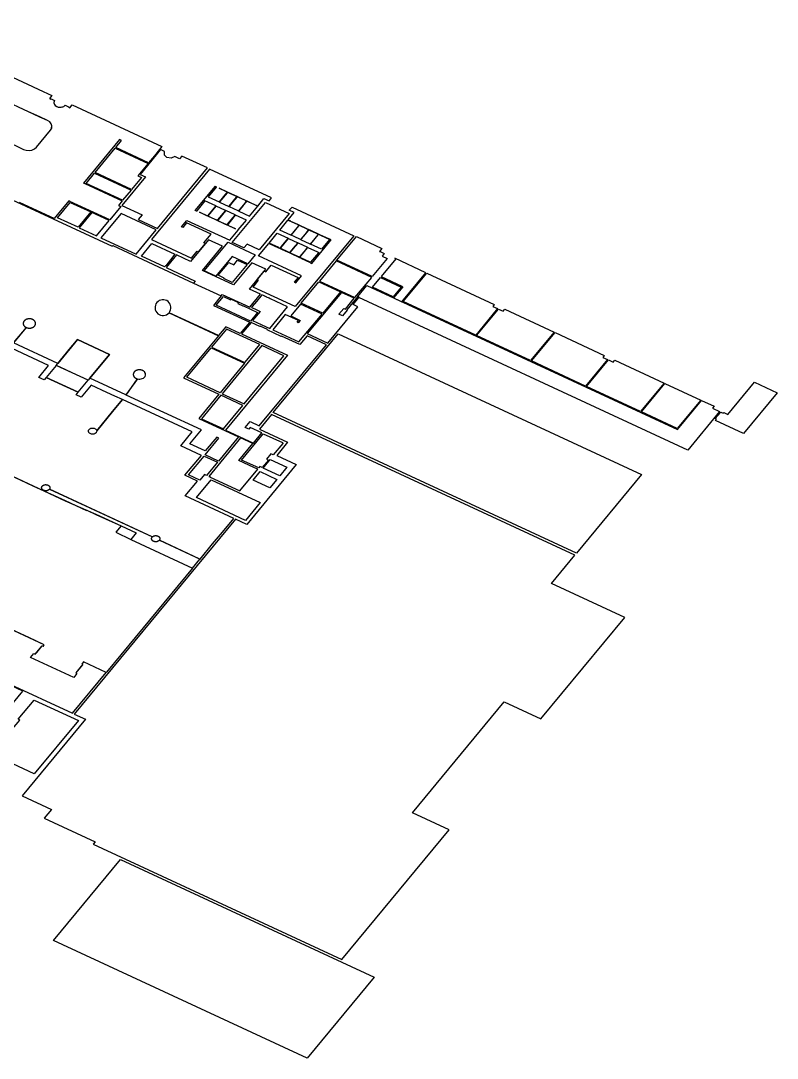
# Model space of a CAD drawing. Extents: x 12.2539 to 12.25652, y 41.79436 to 41.79629.
# Drawn here: x 12.255636 to 12.256516, y 41.794364 to 41.79557 of the extents above; entities that cross this region are included whole.
import ezdxf

# ---------------------------------------------------------------- set-up
doc = ezdxf.new("R2010")
doc.units = 0
doc.layers.add('RM$', color=3, linetype='CONTINUOUS')

msp = doc.modelspace()

# ---------------------------------------------------------------- linework, layer by layer
at = {"layer": 'RM$'}
for points in [[(12.25517669642237, 41.79557014829165), (12.25574240572167, 41.79530805673348), (12.25574303890211, 41.79530882205189), (12.25583689145628, 41.79526534081182), (12.2558692193001, 41.79525036321111), (12.25586014275455, 41.79523939251272), (12.25590238856953, 41.79521982091653), (12.25590219918647, 41.79521959200076), (12.25589135756824, 41.79520682925345), (12.25587465138176, 41.79521456892224), (12.25586606132627, 41.79520418572852), (12.25580857103079, 41.79523082118669)], [(12.25557795951653, 41.79552699586269), (12.25566235396392, 41.79548789603027), (12.25567235611061, 41.79548326204193), (12.25566951312721, 41.79547982576049), (12.25567104719861, 41.79547911502603), (12.25567130047107, 41.79547942115356), (12.2556754681304, 41.79547749027904), (12.2556752944541, 41.79547725322605), (12.25567483105626, 41.79547627386703), (12.25567462466816, 41.7954752464719), (12.25567462502877, 41.7954746791183), (12.25567519407108, 41.79547284552639), (12.25567615853458, 41.79547162860003), (12.25567802022938, 41.79547038030764), (12.25567963671276, 41.79546982140881), (12.25568099352638, 41.7954696011963), (12.2556830090605, 41.79546963693164), (12.25568446887953, 41.79546993799715), (12.25568504592602, 41.79547013060779), (12.25568612267811, 41.79547062371956), (12.25568748417006, 41.79547160565082), (12.25568742225931, 41.79547163433404), (12.25568760588187, 41.79547185627648), (12.25569174842145, 41.79546993703886), (12.25569149514894, 41.7954696309114), (12.25569302921986, 41.79546892017664), (12.25569587853591, 41.79547236411069), (12.25580020161609, 41.79542404174676), (12.25579151288321, 41.79541335170381), (12.25578476949572, 41.79540520106511), (12.25574662231798, 41.79542287469574), (12.25575333404315, 41.79543098707067), (12.25575087953214, 41.79543212424765), (12.25570902625545, 41.7953815366956), (12.2557104580528, 41.79538087334287), (12.2557539744512, 41.79536071214889), (12.25574971947482, 41.79535556920948), (12.25575258306752, 41.79535424250288), (12.25573974216024, 41.79533872184587), (12.25569320877212, 41.79536028081344), (12.25569314692642, 41.79536020606117), (12.2556918685362, 41.79536079834021), (12.2556749611551, 41.79534036255086), (12.25563449855602, 41.79535898169638)], [(12.25552764404437, 41.79547278044072), (12.25553427919581, 41.79546970638935), (12.25553405953543, 41.79546944088737), (12.2556173432155, 41.79543085567875), (12.25563063849415, 41.79542469598529), (12.25563950804908, 41.79542058672502), (12.255642407239, 41.79541965154471), (12.25564575481142, 41.79541939446051), (12.25564882808414, 41.79541986486535), (12.25565211874023, 41.79542129637378), (12.25565429451664, 41.7954231898081), (12.25567076387506, 41.79544309615092), (12.255672062367, 41.79544540821067), (12.25567234837466, 41.79544787821102), (12.25567161727769, 41.79545029024636), (12.2556698370797, 41.7954525143967), (12.25566728542213, 41.79545416138376), (12.25565841612124, 41.79545827052693), (12.25564512083796, 41.79546443022348), (12.25555520197516, 41.79550608950416), (12.25552764404437, 41.79547278044072)], [(12.25563060683514, 41.79542465771932), (12.25563948016491, 41.79542054671017), (12.25564239191244, 41.79541960747921), (12.25564575783692, 41.79541934898561), (12.255648849791, 41.79541982224992), (12.2556521577315, 41.79542126127745), (12.25565434318011, 41.79542316312884), (12.25567081749314, 41.79544307546023), (12.25567212147022, 41.79544539728663), (12.25567240910278, 41.79544788131994), (12.25567167380688, 41.79545030720842), (12.25566988369757, 41.79545254374179), (12.25566732111313, 41.7954541977817), (12.25565844778027, 41.79545830879288), (12.25564515249699, 41.79546446848943), (12.25555523363416, 41.79550612777013)], [(12.25590914128237, 41.7952348835047), (12.25591200048149, 41.7952335588639), (12.25591438228535, 41.79523224362214), (12.25590571846205, 41.79522177178525), (12.25592555900296, 41.79521257957336), (12.25594610578607, 41.79523776663757), (12.25592647606337, 41.79524686118873), (12.25592595601646, 41.79524710212534), (12.25592482861771, 41.79524762298117), (12.25592407057946, 41.795247974131), (12.25592407057946, 41.795247974131), (12.25592407057946, 41.795247974131), (12.25592407057946, 41.795247974131), (12.25592252852338, 41.79524868846526), (12.25592211787627, 41.79524888035142), (12.25592132706144, 41.79524924502444), (12.25592132706144, 41.79524924502444), (12.25592132706144, 41.79524924502444), (12.25591988116029, 41.79524991481632), (12.25591941405174, 41.79525013304425), (12.25591941405174, 41.79525013304425), (12.2559189838075, 41.79525033237815), (12.2559164548164, 41.79525150201834), (12.25591528215988, 41.79525008443388), (12.25591021668483, 41.79524396190276), (12.25590533124317, 41.79523805693155), (12.25590448902929, 41.79523703895848), (12.25590493746583, 41.79523683117934), (12.2559053071958, 41.79523665989774), (12.25590646613036, 41.79523612294295), (12.25590914128237, 41.7952348835047)], [(12.25561420576065, 41.79504656926358), (12.25565036888124, 41.79502980372959), (12.25568793597805, 41.79501239877547), (12.25572331346344, 41.79499661720496), (12.25575289550844, 41.79498310266287), (12.25577042925887, 41.79497497919686), (12.25576403858776, 41.79496725482882), (12.25583590212571, 41.79493409985703), (12.25583589251662, 41.79493409024295), (12.2558445131389, 41.79494451032336), (12.25579725360893, 41.79496640592033), (12.25579716771058, 41.79496629792892), (12.2557970768282, 41.79496619224662), (12.25579698107251, 41.79496608900221), (12.25579688056017, 41.79496598832148), (12.25579677541364, 41.79496589032708), (12.25579666576104, 41.79496579513839), (12.25579655173596, 41.79496570287143), (12.25579643347731, 41.79496561363857), (12.25579631112918, 41.79496552754854), (12.25579618484061, 41.79496544470624), (12.25579605476551, 41.79496536521258), (12.25579592106231, 41.7949652891644), (12.25579578389392, 41.79496521665439), (12.25579564342748, 41.79496514777089), (12.25579549983411, 41.7949650825978), (12.25579535328875, 41.79496502121451), (12.25579520396995, 41.79496496369585), (12.25579505205963, 41.79496491011187), (12.25579489774287, 41.79496486052786), (12.25579474120768, 41.79496481500422), (12.25579458264479, 41.79496477359642), (12.25579442224736, 41.79496473635493), (12.25579426021081, 41.79496470332511), (12.25579409673258, 41.79496467454718), (12.25579393201183, 41.79496465005622), (12.25579376624925, 41.79496462988208), (12.25579359964678, 41.79496461404932), (12.25579343240743, 41.79496460257722), (12.25579326473492, 41.79496459547979), (12.25579309683356, 41.79496459276566), (12.2557929289079, 41.79496459443813), (12.25579276116253, 41.79496460049517), (12.25579259380183, 41.79496461092941), (12.2557924270297, 41.7949646257281), (12.25579226104932, 41.79496464487327), (12.25579209606291, 41.79496466834154), (12.25579193227149, 41.79496469610435), (12.25579176987463, 41.79496472812785), (12.25579160907015, 41.79496476437305), (12.25579145005399, 41.79496480479578), (12.25579129301989, 41.79496484934679), (12.25579113815914, 41.7949648979718), (12.25579098566043, 41.79496495061157), (12.25579083570958, 41.79496500720198), (12.25579068848925, 41.79496506767404), (12.25579054417883, 41.79496513195412), (12.25579040295412, 41.7949651999639), (12.2557902649872, 41.79496527162048), (12.25579013044614, 41.79496534683662), (12.25578999949487, 41.79496542552064), (12.25578987229293, 41.79496550757668), (12.2557897489953, 41.79496559290474), (12.2557896297522, 41.79496568140094), (12.2557895147089, 41.79496577295738), (12.25578940400558, 41.79496586746256), (12.2557892977771, 41.79496596480134), (12.25578919615289, 41.79496606485507), (12.25578909925675, 41.79496616750192), (12.25578900720675, 41.7949662726168), (12.25578892011502, 41.79496638007164), (12.2557888380877, 41.79496648973554), (12.25578876122469, 41.79496660147488), (12.25578868961967, 41.79496671515352), (12.25578862335985, 41.79496683063298), (12.25578856252597, 41.79496694777252), (12.25578850719215, 41.79496706642948), (12.2557884574258, 41.79496718645927), (12.25578841328757, 41.79496730771563), (12.25578837483121, 41.79496743005086), (12.25578834210359, 41.79496755331591), (12.25578831514458, 41.79496767736057), (12.25578829398701, 41.79496780203375), (12.25578827865668, 41.79496792718354), (12.25578826917227, 41.79496805265745), (12.25578826554531, 41.79496817830263), (12.25578826778024, 41.79496830396598), (12.25578827587432, 41.79496842949444), (12.2557882898177, 41.79496855473503), (12.25578830959339, 41.79496867953517), (12.2557883351773, 41.79496880374282), (12.25578836653826, 41.79496892720666), (12.25578840363806, 41.79496904977624), (12.2557884464315, 41.79496917130225), (12.25578849486644, 41.79496929163664), (12.25578854888387, 41.79496941063279), (12.25578860841796, 41.79496952814569), (12.25578867339622, 41.79496964403223), (12.25578874373945, 41.79496975815117), (12.25578881936195, 41.79496987036348), (12.25578890017162, 41.79496998053248), (12.25578898606994, 41.79497008852389), (12.25578907695232, 41.7949701942062), (12.25566939077418, 41.79502564529021), (12.25566930487597, 41.79502553729869), (12.25566921399373, 41.7950254316163), (12.25566911823817, 41.79502532837178), (12.25566901772595, 41.79502522769094), (12.25566891257953, 41.79502512969642), (12.25566880292703, 41.79502503450763), (12.25566868890205, 41.79502494224055), (12.25566857064346, 41.79502485300755), (12.2556684482954, 41.79502476691738), (12.2556683220069, 41.79502468407495), (12.25566819193184, 41.79502460458115), (12.25566805822868, 41.79502452853284), (12.25566792106034, 41.79502445602267), (12.25566778059391, 41.79502438713899), (12.25566763700055, 41.79502432196573), (12.25566749045518, 41.7950242605823), (12.25566734113637, 41.79502420306348), (12.25566718922603, 41.79502414947932), (12.25566703490924, 41.79502409989514), (12.25566687837401, 41.79502405437132), (12.25566671981107, 41.79502401296335), (12.25566655941358, 41.79502397572169), (12.25566639737696, 41.79502394269166), (12.25566623389864, 41.79502391391356), (12.2556660691778, 41.79502388942241), (12.25566590341512, 41.79502386924808), (12.25566573681253, 41.79502385341511), (12.25566556957307, 41.79502384194285), (12.25566540190042, 41.79502383484521), (12.25566523399893, 41.7950238321309), (12.25566506607311, 41.79502383380317), (12.25566489832759, 41.79502383986003), (12.25566473096672, 41.79502385029407), (12.25566456419441, 41.79502386509258), (12.25566439821385, 41.79502388423755), (12.25566423322726, 41.79502390770563), (12.25566406943565, 41.79502393546824), (12.25566390703856, 41.79502396749156), (12.25566374623389, 41.79502400373658), (12.2556635872175, 41.79502404415914), (12.25566343018317, 41.79502408870995), (12.25566327532219, 41.79502413733478), (12.25566312282325, 41.79502418997437), (12.25566297287215, 41.79502424656461), (12.25566282565158, 41.79502430703649), (12.25566268134089, 41.79502437131642), (12.25566254011593, 41.79502443932602), (12.25566240214873, 41.79502451098247), (12.25566226760741, 41.79502458619842), (12.25566213665587, 41.79502466488229), (12.25566200945366, 41.79502474693816), (12.25566188615574, 41.7950248322661), (12.25566176691236, 41.79502492076213), (12.25566165186877, 41.79502501231845), (12.25566154116515, 41.7950251068235), (12.25566143493639, 41.79502520416214), (12.25566133331188, 41.79502530421575), (12.25566123641546, 41.79502540686249), (12.25566114436515, 41.79502551197725), (12.25566105727315, 41.79502561943198), (12.25566097524551, 41.79502572909579), (12.25566089838223, 41.79502584083504), (12.2556608267769, 41.79502595451358), (12.2556607605168, 41.79502606999295), (12.25566069968262, 41.79502618713242), (12.25566064434851, 41.79502630578931), (12.25566059458188, 41.79502642581901), (12.25566055044336, 41.79502654707533), (12.25566051198671, 41.7950266694105), (12.25566047925882, 41.7950267926755), (12.25566045229952, 41.79502691672013), (12.25566043114169, 41.79502704139328), (12.25566041581109, 41.79502716654305), (12.25566040632641, 41.79502729201694), (12.25566040269919, 41.79502741766213), (12.25566040493386, 41.79502754332546), (12.2556604130277, 41.79502766885391), (12.25566042697084, 41.79502779409451), (12.25566044674629, 41.79502791889468), (12.25566047232998, 41.79502804310232), (12.25566050369071, 41.79502816656619), (12.25566054079028, 41.79502828913583), (12.25566058358351, 41.79502841066187), (12.25566063201825, 41.79502853099631), (12.25566068603548, 41.79502864999251), (12.25566074556939, 41.79502876750547), (12.25566081054746, 41.79502888339206), (12.25566088089052, 41.79502899751108), (12.25566095651287, 41.79502910972348), (12.25566103732236, 41.79502921989256), (12.25566112322055, 41.79502932788406), (12.25566121410279, 41.79502943356646), (12.25566130985835, 41.795029536811), (12.25566141037057, 41.79502963749185), (12.25566151551698, 41.79502973548636), (12.25566162516948, 41.79502983067515), (12.25566173919446, 41.79502992294226), (12.25566185745304, 41.79503001217525), (12.25566197980111, 41.79503009826541), (12.2556621060896, 41.79503018110788), (12.25566223616467, 41.7950302606017), (12.25566236986783, 41.79503033665001), (12.25566250703618, 41.79503040916016), (12.25566264750261, 41.79503047804385), (12.255662791096, 41.79503054321711), (12.25566293764136, 41.79503060460056), (12.25566308696019, 41.7950306621194), (12.25566323887053, 41.79503071570356), (12.25566339318733, 41.79503076528773), (12.25566354972257, 41.79503081081155), (12.25566370828554, 41.79503085221953), (12.25566386868304, 41.79503088946121), (12.25566403071968, 41.79503092249123), (12.255664194198, 41.79503095126935), (12.25566435891887, 41.79503097576048), (12.25566452468158, 41.79503099593483), (12.25566469128416, 41.79503101176777), (12.25566485852367, 41.79503102324005), (12.25566502619631, 41.79503103033769), (12.25566519409783, 41.79503103305201), (12.25566536202367, 41.79503103137974), (12.25566552976921, 41.79503102532288), (12.25566569713009, 41.79503101488886), (12.25566586390242, 41.79503100009033), (12.25566602988301, 41.79503098094537), (12.25566619486961, 41.79503095747729), (12.25566635866124, 41.79503092971467), (12.25566652105834, 41.79503089769133), (12.25566668186304, 41.79503086144632), (12.25566684087944, 41.79503082102377), (12.25566699791379, 41.79503077647293), (12.25566715277478, 41.79503072784811), (12.25566730527372, 41.7950306752085), (12.25566745522484, 41.79503061861828), (12.25566760244542, 41.79503055814637), (12.25566774675612, 41.79503049386645), (12.25566788798109, 41.79503042585684), (12.25566802594829, 41.79503035420039), (12.25566816048962, 41.79503027898443), (12.25566829144117, 41.79503020030055), (12.25566841864339, 41.79503011824464), (12.2556685419413, 41.79503003291671), (12.25566866118469, 41.79502994442069), (12.25566877622827, 41.79502985286436), (12.25566888693189, 41.79502975835931), (12.25566899316065, 41.79502966102066), (12.25566909478516, 41.79502956096702), (12.25566919168157, 41.79502945832029), (12.25566928373187, 41.79502935320551), (12.25566937082387, 41.79502924575078), (12.25566945285149, 41.79502913608697), (12.25566952971476, 41.79502902434772), (12.25566960132008, 41.79502891066917), (12.25566966758018, 41.7950287951898), (12.25566972841434, 41.79502867805031), (12.25566978374843, 41.79502855939343), (12.25566983351504, 41.79502843936371), (12.25566987765355, 41.79502831810739), (12.25566991611018, 41.79502819577222), (12.25566994883807, 41.79502807250722), (12.25566997579733, 41.79502794846259), (12.25566999695516, 41.79502782378945), (12.25567001228573, 41.79502769863967), (12.25567002177041, 41.79502757316577), (12.2556700253976, 41.79502744752061), (12.25567002316291, 41.79502732185725), (12.25567001506906, 41.79502719632881), (12.25567000112589, 41.79502707108822), (12.25566998135042, 41.79502694628805), (12.25566995576672, 41.79502682208039), (12.25566992440598, 41.79502669861653), (12.25566988730637, 41.7950265760469), (12.25566984451313, 41.79502645452084), (12.25566979607838, 41.79502633418643), (12.25566974206113, 41.79502621519024), (12.25566968252721, 41.79502609767726), (12.25566961754911, 41.79502598179067), (12.25566954720605, 41.79502586767165), (12.25566945014666, 41.79502572364991), (12.25578914421532, 41.79497026891018), (12.25578927322034, 41.79497039813137), (12.25578937836685, 41.79497049612577), (12.25578948801945, 41.79497059131445), (12.25578960204454, 41.79497068358143), (12.2557897203032, 41.7949707728143), (12.25578984265133, 41.79497085890433), (12.25578996893988, 41.79497094174664), (12.255790099015, 41.79497102124031), (12.2557902327182, 41.79497109728848), (12.25579036988657, 41.79497116979848), (12.25579051035303, 41.79497123868201), (12.25579065394643, 41.79497130385512), (12.25579080049179, 41.79497136523841), (12.2557909498106, 41.79497142275708), (12.25579110172092, 41.79497147634107), (12.2557912560377, 41.79497152592509), (12.2557914125729, 41.79497157144871), (12.25579157113581, 41.79497161285651), (12.25579173153325, 41.79497165009802), (12.25579189356981, 41.79497168312785), (12.25579205704806, 41.79497171190578), (12.25579222176883, 41.79497173639673), (12.25579238753143, 41.79497175657089), (12.25579255413391, 41.79497177240366), (12.25579272137329, 41.79497178387575), (12.25579288904581, 41.7949717909732), (12.25579305694719, 41.79497179368731), (12.25579322487288, 41.79497179201484), (12.25579339261826, 41.7949717859578), (12.25579355997898, 41.79497177552358), (12.25579372675113, 41.79497176072486), (12.25579389273153, 41.79497174157972), (12.25579405771795, 41.79497171811143), (12.25579422150938, 41.79497169034863), (12.25579438390628, 41.79497165832511), (12.25579454471076, 41.7949716220799), (12.25579470372694, 41.79497158165718), (12.25579486076107, 41.79497153710616), (12.25579501562183, 41.79497148848115), (12.25579516812053, 41.79497143584136), (12.25579531807141, 41.79497137925097), (12.25579546529174, 41.79497131877887), (12.25579560960217, 41.7949712544988), (12.25579575082688, 41.79497118648901), (12.25579588879383, 41.79497111483242), (12.25579602333488, 41.79497103961629), (12.25579615428617, 41.79497096093227), (12.2557962814881, 41.79497087887622), (12.25579640478573, 41.79497079354812), (12.25579652402883, 41.79497070505195), (12.25579663907214, 41.79497061349549), (12.25579674977546, 41.79497051899029), (12.25579685600393, 41.79497042165152), (12.25579695762815, 41.79497032159779), (12.25579705452428, 41.79497021895092), (12.25579714657427, 41.79497011383603), (12.25579723366598, 41.79497000638117), (12.25579731569331, 41.79496989671728), (12.25579739255629, 41.79496978497793), (12.25579746416131, 41.79496967129929), (12.25579753042111, 41.79496955581984), (12.25579759125498, 41.79496943868027), (12.25579764658879, 41.79496932002332), (12.25579769635511, 41.79496919999353), (12.25579774049333, 41.79496907873716), (12.25579777894967, 41.79496895640193), (12.25579781167728, 41.7949688331369), (12.25579783863627, 41.7949687090922), (12.25579785979382, 41.79496858441903), (12.25579787512414, 41.79496845926925), (12.25579788460854, 41.79496833379533), (12.25579788823548, 41.79496820815014), (12.25579788600053, 41.79496808248678), (12.25579787790643, 41.79496795695834), (12.25579786396302, 41.79496783171775), (12.25579784418731, 41.79496770691759), (12.25579781860339, 41.79496758270995), (12.25579778724241, 41.79496745924613), (12.25579775014259, 41.79496733667653), (12.25579770734914, 41.79496721515052), (12.25579765891418, 41.79496709481616), (12.25579760489674, 41.79496697582), (12.25579754536263, 41.7949668583071), (12.25579748038436, 41.79496674242058), (12.25579741004112, 41.79496662830165), (12.25579731298153, 41.79496648427998), (12.25584457645499, 41.79494458685597), (12.25585914688126, 41.79496219868624), (12.25587054369853, 41.79497597459095), (12.25588368102777, 41.79499185355815), (12.25582745576083, 41.79501790303125), (12.25584171117106, 41.79503512102387), (12.25582692698589, 41.79504217574744), (12.2558463373963, 41.79506490306672), (12.25582221242462, 41.79507598647715), (12.25583539264937, 41.79509233325306), (12.25575444858985, 41.79512982663779), (12.25574280093933, 41.79511587566003), (12.2557244744529, 41.79509358152871), (12.25572449704449, 41.79509320497382), (12.25572433574109, 41.79509233559807), (12.25572397922527, 41.7950916318798), (12.25572363594565, 41.79509120030853), (12.25572266175991, 41.79509042489605), (12.25572203498722, 41.79509010967442), (12.2557212663627, 41.79508985088673), (12.25572029030822, 41.79508967947071), (12.25571953589728, 41.79508965411945), (12.25571853925885, 41.79508975578499), (12.25571759264565, 41.79509001029153), (12.25571687197065, 41.79509033129994), (12.25571617921212, 41.79509078685807), (12.25571575468507, 41.79509117585711), (12.25571544506689, 41.79509154941393), (12.25571526346826, 41.79509183257148), (12.25571511417, 41.79509212610759), (12.25571500103665, 41.79509242856126), (12.25571489329828, 41.79509292428654), (12.25571487475608, 41.79509336364388), (12.25571490668106, 41.79509367681297), (12.25571507762404, 41.79509429114743), (12.25571524788206, 41.79509464576703), (12.25571555009576, 41.79509509420642), (12.25571598534209, 41.7950955558043), (12.25571657591569, 41.79509600142557), (12.25571711732952, 41.79509629836131), (12.25571770869824, 41.79509653602074), (12.25571841875929, 41.7950967284103), (12.25571882874796, 41.7950967960772), (12.25571949602616, 41.79509685065409), (12.25571991586802, 41.79509685085931), (12.25572074659651, 41.7950967639118), (12.25572138922826, 41.79509661906393), (12.25572214443299, 41.79509634632164), (12.25572276127377, 41.79509602061552), (12.25572324606111, 41.79509567317909), (12.25572370753969, 41.79509522607743), (12.25572403800281, 41.79509478875841), (12.25572422591426, 41.79509443903615), (12.25572434748633, 41.7950941384216), (12.2557244051829, 41.79509395488153), (12.25572445620879, 41.79509370644016), (12.25574280080848, 41.79511587585944), (12.25575427037334, 41.79512990920609), (12.25574563119987, 41.79513391176261), (12.25573618646649, 41.79513828753625), (12.25571784930528, 41.79514678319471), (12.25570624622797, 41.79513281170377), (12.2557005221476, 41.79513546368508), (12.25570287221709, 41.79513830935983), (12.25566569675423, 41.79515553283609), (12.25566334156019, 41.79515268953533), (12.25565700280317, 41.79515562629364), (12.2556685741333, 41.79516961249455), (12.25562612809468, 41.79518927781066)], [(12.25589878518966, 41.79498485570902), (12.25588573543241, 41.79499090166879), (12.25569830479264, 41.79476437225721), (12.25571136474624, 41.79475832157947), (12.25563776848107, 41.79466934854805), (12.25567179374431, 41.79465358444758), (12.25566323917251, 41.7946432445104), (12.25572256251711, 41.79461577087412), (12.25572034640887, 41.79461309225973), (12.25600943236732, 41.79447915607322), (12.25613416833621, 41.794629923438), (12.25609155253072, 41.79464966782886), (12.2561982433389, 41.79477862361248), (12.25624085920138, 41.79475887918396), (12.25633836932062, 41.79487673777013), (12.25625313746584, 41.79491622667931), (12.25628036435084, 41.79494913525153), (12.25592775514088, 41.7951125020073), (12.25591373146675, 41.79509554963323), (12.25594639676055, 41.79508041561647), (12.25593366982897, 41.79506503273787), (12.25595641479983, 41.79505449485407), (12.25589878518966, 41.79498485570902)], [(12.25561420576065, 41.79504656926358), (12.25565035972485, 41.79502979266229), (12.25568795659013, 41.7950124236892), (12.25571250510801, 41.79500105027196), (12.25571282975611, 41.79500144267264), (12.25572330211937, 41.79499648107323), (12.25574222750567, 41.79498771286358), (12.25574242626864, 41.79498795310735), (12.25575289550851, 41.79498310266295), (12.25574678052394, 41.79497566784539), (12.25576429111103, 41.79496710615764), (12.25583580175575, 41.79493397852734), (12.25573563862374, 41.79481292105559), (12.25573557531046, 41.79481284452177), (12.25570919320386, 41.79482506634616), (12.25570695978871, 41.79482236656687), (12.2557077499417, 41.79482188608385), (12.25570781069287, 41.79482160282346), (12.25570202659736, 41.79481461125262), (12.25570000363712, 41.79481216598331), (12.25570146250437, 41.79481149008262), (12.2556976641249, 41.79480689898414), (12.25564746933976, 41.79483015446549), (12.25565126838924, 41.79483474637831), (12.25565294064639, 41.79483397161426), (12.25565472990816, 41.79483613429545), (12.25566090021457, 41.79484359270831), (12.25566218693995, 41.79484321131282), (12.25566345140658, 41.79484492734512), (12.2556454961524, 41.79485324568599), (12.25560553626118, 41.79487175925851)], [(12.25561933831481, 41.79480096027072), (12.25569625885652, 41.79476532181002), (12.25573557321266, 41.7948128454936), (12.25570919320386, 41.79482506634616), (12.25570699193794, 41.79482240554919), (12.25570776005055, 41.79482183894999), (12.25570000363712, 41.79481216598331), (12.25570146250437, 41.79481149008262), (12.2556976641249, 41.79480689898414), (12.25564746933976, 41.79483015446549), (12.25565126838924, 41.79483474637831), (12.25565294064639, 41.79483397161426), (12.25566096858223, 41.79484367545363), (12.25566244898338, 41.79484330635427), (12.25566345140658, 41.79484492734512), (12.25558222624299, 41.79488226997665)]]:
    msp.add_lwpolyline(points, dxfattribs=at)
for points in [[(12.25574598913644, 41.79542210937734), (12.25578413631389, 41.7954044357469), (12.25577220083902, 41.79539000949815), (12.25577654736533, 41.79538799574628), (12.25576505512199, 41.79537410521962), (12.25572256143006, 41.79539379259411)], [(12.25580312913059, 41.79541834486808), (12.25579874004676, 41.79542037833726), (12.25577492842707, 41.79539159633534), (12.25578100233449, 41.79538878228512), (12.25575351655706, 41.79535556057238), (12.25577712256344, 41.79534462366653), (12.25577245963593, 41.79533898764347), (12.25579495841945, 41.79532856391227), (12.25585327259687, 41.79539903039215), (12.25582347072593, 41.7954128376607), (12.25582086834644, 41.79540969220368), (12.25581516167313, 41.79541223214108), (12.2558109134674, 41.79541041616753), (12.25580608988625, 41.79541104945124), (12.2558031243644, 41.79541385254372)], [(12.25592519521143, 41.7953613678772), (12.25592753797493, 41.79536419953457), (12.25585556581562, 41.79539754444557), (12.25578799657605, 41.79531589113271), (12.2558345389494, 41.79529433597404), (12.25584106542805, 41.79530222443919), (12.25584270176435, 41.79530146631979), (12.25585076964612, 41.79531121785582), (12.25584913330967, 41.79531197597534), (12.2558575174121, 41.79532210971962), (12.25582888519378, 41.79533536501668), (12.25582445895563, 41.79533001508365), (12.25582312943164, 41.79533063105544), (12.25582933461228, 41.79533813117162), (12.25587914075009, 41.7953150558439), (12.25588874791281, 41.79532664985095), (12.25588848662855, 41.79532677090481), (12.25588880538559, 41.79532715618147), (12.25588906450401, 41.79532703250978), (12.25589847381266, 41.79533838830313), (12.25588584333823, 41.79534424004279), (12.25588568157136, 41.79534404451774), (12.25588549748346, 41.79534412980626), (12.25587670759461, 41.79533350560476), (12.25587686100118, 41.795333434531), (12.25587654441002, 41.79533305187217), (12.25587639100345, 41.7953331229459), (12.2558761464388, 41.79533282734438), (12.25588487010082, 41.79532878564404), (12.25588569731536, 41.79532840236238), (12.25588560866982, 41.79532829521792), (12.2558744304452, 41.79533347412482), (12.25587451901083, 41.79533358117276), (12.25587600325934, 41.79533289367985), (12.25587624782398, 41.79533318928139), (12.25587609441742, 41.79533326035514), (12.25587641100857, 41.79533364301398), (12.25587656441514, 41.79533357194025), (12.25588535557255, 41.79534419767505), (12.25588517021608, 41.79534428143025), (12.25588533198293, 41.79534447695528), (12.25587459352102, 41.79534945211734), (12.25587443175419, 41.79534925659231), (12.25587424766626, 41.79534934188077), (12.25586909714604, 41.79534311652651), (12.25586545777864, 41.79533871767848), (12.25586561118524, 41.79533864660475), (12.25586529459413, 41.79533826394585), (12.25586514118753, 41.7953383350196), (12.25586489662292, 41.79533803941803), (12.25586637874272, 41.79533735258353), (12.25587444750099, 41.79533361443705), (12.25587435885547, 41.79533350729256), (12.25587353162259, 41.79533389055211), (12.25586629009721, 41.79533724543905), (12.25586318054919, 41.79533868610174), (12.25586318054919, 41.79533868610174), (12.25586279316164, 41.79533886571309), (12.25586279316164, 41.79533886571309), (12.25586279316164, 41.79533886571309), (12.25586279316164, 41.79533886571309), (12.25586279316164, 41.79533886571309), (12.25586126850693, 41.79533957209), (12.25586126850693, 41.79533957209), (12.25585509750751, 41.7953424311315), (12.25585518615301, 41.79534253827599), (12.25586475344343, 41.79533810575351), (12.25586499800804, 41.79533840135507), (12.25586484460145, 41.79533847242879), (12.25586516119257, 41.79533885508767), (12.25586531459916, 41.79533878401397), (12.2558741031963, 41.79534940665653), (12.25587392039883, 41.79534949350474), (12.25587408216566, 41.79534968902979), (12.25586334370203, 41.79535466419075), (12.25586318193524, 41.79535446866569), (12.25586299631106, 41.79535455209737), (12.25585420796089, 41.79534392975102), (12.2558543613675, 41.79534385867731), (12.25585404477644, 41.7953434760184), (12.25585389136982, 41.7953435470921), (12.25585364680524, 41.79534325149053), (12.25585512902338, 41.79534256477476), (12.25585504035967, 41.79534245760823), (12.25585105343488, 41.79534430449431), (12.25584386913494, 41.79534763299957), (12.25584395795842, 41.7953477403592), (12.25585350362573, 41.795343317826), (12.25585374819031, 41.79534361342756), (12.2558535947837, 41.79534368450128), (12.25585391137476, 41.79534406716018), (12.25585406478137, 41.79534399608647), (12.25586285448319, 41.79535462006656), (12.25586267057978, 41.79535470557808), (12.25586283234658, 41.79535490110314), (12.2558501909569, 41.79536075789277), (12.25584078935428, 41.79534939851159), (12.25584105063871, 41.79534927745783), (12.25584073404771, 41.7953488947989), (12.2558404752735, 41.79534901468964), (12.25584037663406, 41.79534889546557), (12.2558388425676, 41.79534960620247), (12.25586235262516, 41.79537802245451), (12.25586388669207, 41.79537731171732), (12.25586378805255, 41.79537719249328), (12.25586347146128, 41.79537680983439), (12.25585407236426, 41.79536544929118), (12.25586670284563, 41.79535959755518), (12.25586686461254, 41.79535979308033), (12.25586704934053, 41.79535970856544), (12.25587583859108, 41.7953703319941), (12.25587568518442, 41.79537040306782), (12.25587600177575, 41.7953707857267), (12.25587615518241, 41.79537071465296), (12.25587639974718, 41.79537101025449), (12.25586685425511, 41.79537543300465), (12.25586694290059, 41.79537554014906), (12.2558741272027, 41.79537221164252), (12.25587811388899, 41.79537036446602), (12.25587802516353, 41.79537025722498), (12.25587654294496, 41.79537094394104), (12.25587629836195, 41.79537064831747), (12.25587645176862, 41.79537057724374), (12.25587613517729, 41.79537019458487), (12.25587598177063, 41.79537026565862), (12.25586719163535, 41.79535964116063), (12.25586737572333, 41.79535955587216), (12.25586721420118, 41.79535936064285), (12.25587795266531, 41.79535438548156), (12.25587811443218, 41.79535458100661), (12.25587830006945, 41.79535449759077), (12.25588708841193, 41.79536511991954), (12.25588693500529, 41.79536519099328), (12.25588725159667, 41.79536557365213), (12.2558874050033, 41.79536550257838), (12.25588764956812, 41.79536579817987), (12.25587808231139, 41.79537023074822), (12.25587817095696, 41.79537033789272), (12.25587817095696, 41.79537033789272), (12.25588936370966, 41.79536515239123), (12.25588927506408, 41.79536504524676), (12.25588779284574, 41.79536573196297), (12.25588754818283, 41.79536543624286), (12.25588770158946, 41.79536536516912), (12.25588747999373, 41.79536509732996), (12.2558873849981, 41.79536498251027), (12.25588723159146, 41.79536505358403), (12.25588234032247, 41.79535914158608), (12.25587844573109, 41.79535443425538), (12.25587862578757, 41.79535434409414), (12.25587846402071, 41.79535414856909), (12.25588853185876, 41.79534948410904), (12.25588920248314, 41.79534917340668), (12.25588936425002, 41.79534936893172), (12.25588954833794, 41.79534928364321), (12.25589702782176, 41.79535832397377), (12.25589833823099, 41.7953599078438), (12.25589818482438, 41.79535997891757), (12.25589850141579, 41.79536036157639), (12.2558986548224, 41.79536029050263), (12.25589889948536, 41.79536058622268), (12.25588933221193, 41.79536501876999), (12.25588942077763, 41.79536512581792), (12.25590061352856, 41.79535994031528), (12.25590052488296, 41.79535983317083), (12.25589904266486, 41.79536051988718), (12.25589879800191, 41.79536022416711), (12.25589895140853, 41.79536015309333), (12.25589863481711, 41.79535977043452), (12.2558984814105, 41.7953598415083), (12.25589484204015, 41.79535544266111), (12.2558896896999, 41.79534921511088), (12.25588987378781, 41.79534912982236), (12.25588971383846, 41.79534893649415), (12.25590214040763, 41.79534317922438), (12.25590218409422, 41.79534323309137), (12.25591165268729, 41.79535467762264), (12.25590058195092, 41.79535980659749), (12.25590067059652, 41.79535991374195), (12.25591174133286, 41.79535478476711), (12.25591890012283, 41.79536343747461), (12.25592479093598, 41.79536070824068)], [(12.25572192824909, 41.79539302727559), (12.25576442194068, 41.79537333990134), (12.25575460763226, 41.79536147746723), (12.25571211394591, 41.79538116483805)], [(12.25569359830395, 41.79535904167155), (12.25571763203517, 41.79534790682253), (12.25570287893361, 41.79533007489967), (12.25567884520684, 41.79534120974575)], [(12.25571865474696, 41.79534743299904), (12.25570390164521, 41.79532960107632), (12.25572435587403, 41.79532012460722), (12.25573910897957, 41.79533795652744)], [(12.25594709278049, 41.79533868350363), (12.25595408578822, 41.79534713582717), (12.25594821100421, 41.79534985763743), (12.25595150843, 41.79535340097405), (12.25602332051704, 41.79532014070364), (12.25595524322191, 41.79523787379356), (12.25590616071213, 41.79526062649184), (12.25591268572029, 41.79526851317114), (12.25591104937852, 41.79526927129489), (12.25591923757179, 41.79527916823668), (12.25592087391371, 41.79527841011282), (12.25592735847614, 41.7952862478998), (12.25595854447831, 41.79527178821007), (12.25595414758636, 41.79526647376049), (12.25595578392047, 41.7952657156394), (12.25596246689711, 41.79527379324055), (12.25591255868542, 41.79529691592581), (12.25592456131668, 41.7953114233118), (12.25592482520832, 41.79531130104978), (12.25592493918121, 41.79531143880693), (12.2559359505574, 41.79530633732638), (12.25593603912311, 41.79530644437424), (12.25592502782678, 41.79531154595137), (12.25592514179967, 41.79531168370851), (12.25592487790793, 41.79531180597057), (12.25593427685064, 41.79532316631509), (12.25594690731673, 41.79531731456984), (12.25594674554973, 41.79531711904487), (12.25594692927083, 41.79531703331311), (12.25593813974168, 41.79530640955926), (12.25593798633525, 41.79530648063308), (12.25593766974385, 41.79530609797439), (12.25593782315028, 41.79530602690056), (12.25593757858544, 41.79530573129916), (12.25593609627088, 41.79530641789744), (12.25593600762531, 41.79530631075304), (12.25593911717018, 41.79530487008825), (12.25594720028233, 41.79530112514881), (12.25594728900782, 41.79530123238979), (12.25593772176479, 41.79530566496358), (12.25593796632963, 41.79530596056499), (12.25593811973606, 41.79530588949117), (12.25593843632747, 41.79530627214986), (12.25593828292103, 41.79530634322368), (12.25594096892437, 41.79530958975051), (12.25594707281684, 41.79531696742068), (12.25594725690458, 41.79531688213208), (12.25594741867157, 41.79531707765703), (12.25595815712266, 41.7953121024878), (12.25595799535565, 41.79531190696287), (12.25595817944338, 41.79531182167425), (12.25595302891763, 41.79530559632355), (12.25594938954634, 41.79530119747805), (12.25594923613993, 41.7953012685519), (12.25594891954848, 41.79530088589321), (12.25594907295489, 41.79530081481939), (12.25594882839002, 41.795300519218), (12.2559473461738, 41.79530120593505), (12.2559472574301, 41.79530109867203), (12.25595036697448, 41.79529965800692), (12.25595045562008, 41.79529976515134), (12.25594897147122, 41.79530045276383), (12.25594921613421, 41.79530074848379), (12.25594936954063, 41.79530067740994), (12.25594968613208, 41.79530106006862), (12.25594953272566, 41.79530113114245), (12.25595564530919, 41.79530851931663), (12.25595832262271, 41.79531175533864), (12.25595850671042, 41.79531167005003), (12.25595866847743, 41.79531186557497), (12.25596940692681, 41.79530689040461), (12.25596924515979, 41.79530669487969), (12.25596942924748, 41.79530660959104), (12.25596533354363, 41.79530165918639), (12.25596063934921, 41.79529598539566), (12.25596048594281, 41.79529605646953), (12.25596016935132, 41.7952956738109), (12.25596032275771, 41.79529560273703), (12.25596007809469, 41.79529530701709), (12.25595052728964, 41.79529973208008), (12.25595043864402, 41.79529962493568), (12.25596024026888, 41.79529508366674), (12.25596160961252, 41.79529444924376), (12.25596169825813, 41.79529455638818), (12.2559602213721, 41.79529524080005), (12.25596046593701, 41.79529553640144), (12.2559606193434, 41.79529546532758), (12.25596093593489, 41.79529584798621), (12.2559607825285, 41.79529591906008), (12.25596746309277, 41.79530399374089), (12.25596957242679, 41.79530654325542), (12.25596975651448, 41.7953064579668), (12.25596991828151, 41.79530665349172), (12.25598113581114, 41.79530145635939), (12.25598254874122, 41.79530080174233), (12.25598239328013, 41.79530061383935), (12.25598223214958, 41.79530041908375), (12.25597314963298, 41.79528944120849), (12.25597290176816, 41.7952895560454), (12.25597278779521, 41.7952894182883), (12.25596175532601, 41.79529452981482), (12.25596166668039, 41.79529442267042), (12.2559726932435, 41.79528931388021), (12.25597258517663, 41.79528917338679), (12.2559728330415, 41.79528905854986), (12.2559727344019, 41.7952889393259), (12.2559743707364, 41.79528818120454), (12.25599501250616, 41.79531313053589), (12.25599705763259, 41.79531567665438), (12.25599546568354, 41.79531641421184), (12.25599536704385, 41.79531629498792), (12.25599511917891, 41.7953164098249), (12.25599500520586, 41.79531627206783), (12.25598397257381, 41.79532138340326), (12.25598388392813, 41.79532127625887), (12.25599195259805, 41.79531753800727), (12.25599491656016, 41.79531616492342), (12.25599480258712, 41.79531602716635), (12.25599505045206, 41.79531591232936), (12.25598565133955, 41.7953045517964), (12.25597302087935, 41.79531040354611), (12.2559731826464, 41.79531059907103), (12.2559729985587, 41.79531068435967), (12.25598178846095, 41.79532130855419), (12.25598194186739, 41.79532123748033), (12.25598225845913, 41.79532162013891), (12.2559821050527, 41.79532169121279), (12.2559823496178, 41.79532198681412), (12.25598382660236, 41.79532130252053), (12.25598391534616, 41.79532140978353), (12.25597274429472, 41.79532658538102), (12.2559726555691, 41.79532647813998), (12.25598220653658, 41.79532205326832), (12.25598196187336, 41.79532175754842), (12.25598180846693, 41.79532182862232), (12.25598149187518, 41.79532144596371), (12.25598164528162, 41.79532137488983), (12.25597285537938, 41.7953107506953), (12.25597267129169, 41.79531083598396), (12.25597267129169, 41.79531083598396), (12.25597250952464, 41.79531064045902), (12.25596177107478, 41.79531561562957), (12.25596193284186, 41.79531581115458), (12.25596174875414, 41.79531589644321), (12.25596352587538, 41.79531804089826), (12.25596354124068, 41.7953180629898), (12.25596507601028, 41.79531991803838), (12.25597053865515, 41.79532652063854), (12.2559706920616, 41.79532644956468), (12.25597100865331, 41.79532683222331), (12.25597085524686, 41.79532690329717), (12.25597109981193, 41.79532719889851), (12.2559725839612, 41.79532651128575), (12.25597267270499, 41.79532661854875), (12.25596956315972, 41.79532805921443), (12.25596947451405, 41.79532795207002), (12.25597095663257, 41.79532726523413), (12.2559707120675, 41.7953269696328), (12.25597055866104, 41.79532704070665), (12.25597024206933, 41.79532665804804), (12.2559703954758, 41.79532658697416), (12.25596642556596, 41.79532178861599), (12.25596178020567, 41.79531617385205), (12.2559616055748, 41.79531596277881), (12.25596142148707, 41.79531604806745), (12.25596125972005, 41.79531585254251), (12.25595395749304, 41.79531923569505), (12.25595052126854, 41.79532082771202), (12.25595068303554, 41.79532102323697), (12.25595049894779, 41.79532110852556), (12.25595564947445, 41.79532733387639), (12.25595928884756, 41.79533173272173), (12.25595944225404, 41.79533166164787), (12.2559597588457, 41.79533204430653), (12.25595960543921, 41.79533211538038), (12.25595985010237, 41.79533241110034), (12.25596941728638, 41.79532797845028), (12.25596950593206, 41.79532808559469), (12.25595831335178, 41.79533327129751), (12.25595822470612, 41.79533316415308), (12.25595970692298, 41.79533247743592), (12.25595946225983, 41.79533218171598), (12.25595930885335, 41.79533225278984), (12.2559589922617, 41.79533187013118), (12.25595914566818, 41.79533179905733), (12.25595035619084, 41.79532117537172), (12.25595017210308, 41.79532126066033), (12.25595000991368, 41.79532106462482), (12.25593736342041, 41.79532692379563), (12.2559467625273, 41.79533828433231), (12.25594702641904, 41.79533816207023), (12.25594714023223, 41.79533829963426), (12.25595816747844, 41.79533319053333), (12.25595825612411, 41.79533329767775), (12.25595024459812, 41.79533700945004), (12.25595020947377, 41.79533702594627), (12.25595017308831, 41.79533704271438), (12.25594722887789, 41.79533840677866), (12.25594734301065, 41.7953385447289), (12.25594707911884, 41.79533866699102)], [(12.255803376965, 41.79528420211489), (12.25577637343455, 41.79529671291543), (12.25578840387132, 41.79531125396121), (12.25581540740583, 41.79529874315798), (12.25581009486471, 41.79529232195702), (12.25581024827125, 41.79529225088336), (12.25581016240087, 41.79529214709291), (12.25581025444478, 41.79529210444874), (12.25580474576966, 41.79528544618153), (12.25580458430843, 41.79528525102547), (12.25580449226451, 41.79528529366968), (12.25580448137926, 41.79528528051279), (12.25580432797283, 41.7952853515864)], [(12.25587168012245, 41.79524959276216), (12.25588001098715, 41.79524573754983), (12.25588082349633, 41.79524673287093), (12.25588915857799, 41.79524287120112), (12.25588839877686, 41.79524195283874), (12.25588870558966, 41.79524181069139), (12.25588864225323, 41.79524173413741), (12.25589451064075, 41.79523901529416), (12.25589517217402, 41.7952387088031), (12.25591149417754, 41.79523114675014), (12.25590327294977, 41.79522120987118), (12.25586345889877, 41.7952396558805)], [(12.25591401513224, 41.79519379163198), (12.25587531533169, 41.79521172054536), (12.25585803009979, 41.79519082708903), (12.2558967568542, 41.79517288569004), (12.25590861277593, 41.79518724744962)], [(12.25600532315096, 41.79520625504204), (12.25635793136337, 41.79504288868077), (12.25628226390199, 41.79495143119821), (12.25592965602398, 41.79511479733853)], [(12.25570211533775, 41.79519954657627), (12.25573929081759, 41.79518232308879), (12.25571457871017, 41.79515245375706), (12.25567740125349, 41.79516967815813), (12.25569447726733, 41.7951903144968), (12.25570097089504, 41.795198163297)], [(12.25587032067217, 41.79513675238588), (12.25589588869489, 41.79512490717519), (12.2559420377019, 41.79518080927065), (12.25591646966434, 41.79519265449111)], [(12.25585739696521, 41.79519006174987), (12.25589612468306, 41.79517211990458), (12.25586786654153, 41.79513788934047), (12.25582909477289, 41.79515585159097)], [(12.25567740125349, 41.79516967815813), (12.25566569675423, 41.79515553283609), (12.25568913874555, 41.79514467211087), (12.25570287911317, 41.79513831771019), (12.25571457871017, 41.79515245375706), (12.25569598998428, 41.79516106595917), (12.25568191273534, 41.79516758797937)], [(12.25586886440852, 41.7951349921314), (12.25584624799376, 41.79510765459085), (12.25587181600875, 41.79509580938524), (12.25589443322686, 41.79512314655218)], [(12.25591810017312, 41.7950902623927), (12.25594053441343, 41.79507987094966), (12.25594081234493, 41.79507901797141), (12.25592961592214, 41.79506558759475), (12.25592673189194, 41.79506692378281), (12.25592166644873, 41.79506080124339), (12.25592422321295, 41.79505961667962), (12.25591694163977, 41.79505081552907), (12.25591418033467, 41.79505209485777), (12.25591276817518, 41.79505038799704), (12.255892774278, 41.79505965128217), (12.25591641956312, 41.79508823106026)], [(12.25560430856581, 41.79480686494406), (12.25558594655169, 41.7947846707263), (12.25562020791689, 41.79476879823234), (12.25563856937595, 41.79479099176446)], [(12.25575202211294, 41.79459524066112), (12.25604707023949, 41.79445854197898), (12.25596918966392, 41.79436440800326), (12.25567414182537, 41.79450110649511)]]:
    msp.add_lwpolyline(points, close=True, dxfattribs=at)
at = {"layer": 'RM$', "linetype": 'CONTINUOUS'}
for points in [[(12.25592053086247, 41.79535908245785), (12.25594814450976, 41.79534628895424), (12.25591321180984, 41.79530406639123), (12.25589919045807, 41.79531056253498), (12.25589551800057, 41.79530612369289), (12.25588191619216, 41.79531242545758)], [(12.25575267753032, 41.79534604702701), (12.25572935111774, 41.7953178526506), (12.25577036832006, 41.79529884930782), (12.2557936960669, 41.7953270384899)], [(12.25584751146499, 41.79528005803213), (12.25587071432285, 41.79530810299833), (12.25585443329094, 41.79531564605103), (12.25583357320883, 41.79529043275808), (12.25581731160252, 41.79529796680585), (12.25580515452518, 41.79528327269934), (12.25583882213479, 41.79526767439782), (12.25583689145628, 41.79526534081182), (12.25586901475826, 41.79525045797609), (12.25587026130841, 41.79525196443464), (12.25590229304948, 41.79523710354344), (12.25591481966719, 41.79525226137998), (12.25590192080876, 41.79525823774139), (12.25592100167967, 41.79528130047412), (12.25590472109189, 41.7952888433344), (12.25588361433979, 41.79526333191829)], [(12.25587716801889, 41.79531282555771), (12.25590876975455, 41.79529818436214), (12.25590001284376, 41.7952876000202), (12.25588180861139, 41.79529603410673), (12.25586287686702, 41.79527315092523), (12.25584947897888, 41.79527935821122)], [(12.25602629627656, 41.7953192913565), (12.25605588324744, 41.79530558355732), (12.25605303391852, 41.79530213963175), (12.25605456798161, 41.7953014288919), (12.25605870477395, 41.79529951229309), (12.25605636717027, 41.7952966782221), (12.25606229888002, 41.79529393002767), (12.25604487365626, 41.79527286850947), (12.25600355231678, 41.79529180116989)], [(12.25586562331917, 41.79527441922661), (12.25587797040739, 41.79528934297524), (12.25588390212358, 41.79528659479024), (12.25588820776125, 41.79529179895032), (12.25589925302517, 41.79528668163907), (12.25588209373344, 41.79526594142465), (12.25587218270824, 41.79527053323132), (12.25587268929483, 41.79527114553535)], [(12.25600291913333, 41.79529103585284), (12.25598349307188, 41.79526755592402), (12.25602467753716, 41.79524847494534), (12.25604411383571, 41.79527195012928)], [(12.25610714495299, 41.79527737668549), (12.25607116607796, 41.79529404591593), (12.2560710394411, 41.79529389285258), (12.25607205192248, 41.79529342376413), (12.25605495595121, 41.79527276021203), (12.2560790714074, 41.79526158737819), (12.25608028533766, 41.79526102495688), (12.2560695897229, 41.79524807511431), (12.25607920549423, 41.79524360684619)], [(12.25610816766094, 41.79527690285841), (12.25618670960903, 41.79524051382675), (12.25618482859048, 41.79523821987684), (12.25619045347755, 41.79523561382377), (12.25616502874708, 41.79520488353388), (12.25608086152508, 41.79524389850437)], [(12.25598273325229, 41.79526663754344), (12.25600773847408, 41.79525505249631), (12.25598717269212, 41.79523019499762), (12.25596215724968, 41.79524178477874)], [(12.25604488293501, 41.79526058515546), (12.25605419613052, 41.79527184183188), (12.25607831158648, 41.79526066899819), (12.25606899135248, 41.79524940381974)], [(12.25596925493985, 41.79520650325979), (12.25599301512703, 41.79519549503635), (12.25602793880353, 41.79523771116875), (12.25602240595382, 41.79524027456927), (12.25602918123968, 41.7952484637318), (12.25602766014721, 41.79524916864894), (12.25601527218187, 41.79523419983175), (12.25601578347023, 41.79523396294899), (12.25601008482306, 41.79522707509604), (12.25600599399173, 41.79522897040079), (12.2560116926386, 41.79523585825395), (12.25601353351287, 41.79523500536673), (12.25602391771717, 41.795247556565), (12.25600896572401, 41.79525448390488)], [(12.25602804261869, 41.79524963080162), (12.25603863041914, 41.79526242441698), (12.25639973394658, 41.79509505589707), (12.25642770180839, 41.79512885985649), (12.25644239704374, 41.79512205138509), (12.25644049849187, 41.79511975497294), (12.25644863287609, 41.79511597563107), (12.25641161428978, 41.79507123232558), (12.25602918123968, 41.7952484637318), (12.25602956363523, 41.79524892592614)], [(12.25598641287289, 41.79522927661706), (12.25596139743069, 41.79524086639804), (12.25595000014834, 41.79522709068677), (12.25596104539624, 41.79522197336903), (12.2559587128489, 41.7952191369569), (12.25595748559925, 41.79521970554779), (12.25595905832782, 41.79522162357926), (12.25594371770515, 41.79522873096441), (12.25592903621059, 41.79521096856677), (12.25595955381374, 41.79519682961013)], [(12.25616605137912, 41.79520440961637), (12.25619147618425, 41.79523513999592), (12.2561971010708, 41.79523253394251), (12.25619898783251, 41.79523481442659), (12.25625626584284, 41.79520828785813), (12.25622895022185, 41.79517527213436)], [(12.25591625930193, 41.79509111527849), (12.25590275852919, 41.79509736850522), (12.25590116544722, 41.79509544296629), (12.25589707462147, 41.79509733826736), (12.25590277324547, 41.79510422612537), (12.25591342964831, 41.79509928895716), (12.25599149562929, 41.79519365821039), (12.25596896255172, 41.79520409790746), (12.25596048867515, 41.79519385566684), (12.25593910306963, 41.79520376372605), (12.25593878647869, 41.79520338106736), (12.25592273074894, 41.79521081976342), (12.25592304733982, 41.79521120242214), (12.25591435432004, 41.79521522993791), (12.2559140377292, 41.79521484727917), (12.25590388223538, 41.79521955236434), (12.25589258483473, 41.79520626068327), (12.25594615617085, 41.79518143976347), (12.25587410437671, 41.79509436623137), (12.25590653049217, 41.79507935612722), (12.25591625754445, 41.79509111588997)], [(12.25622997292728, 41.79517479830611), (12.25625729877569, 41.79520780929135), (12.25631455692629, 41.79518128106661), (12.25631266049075, 41.79517898367332), (12.25631828536766, 41.79517637761366), (12.25629285981567, 41.79514564640696)], [(12.25629388246046, 41.7951451725059), (12.25631930807251, 41.79517590378459), (12.25632493294888, 41.79517329772458), (12.2563268380577, 41.79517560037866), (12.2563840937253, 41.79514906396242), (12.25635678828758, 41.79511604352931)], [(12.25638512665629, 41.79514858539445), (12.25642667910506, 41.79512933368656), (12.25639934443012, 41.79509629504191), (12.25635780465931, 41.79511556204669)], [(12.25644954352602, 41.7951150243774), (12.25644986011963, 41.79511540703472), (12.25645276459596, 41.79511406135666), (12.25645341044702, 41.79511484197765), (12.25645802283703, 41.7951127050028), (12.25648904903573, 41.79515020541822), (12.25651563931516, 41.7951378858186), (12.25647637533698, 41.79509042866759), (12.25644380225934, 41.79510552016565), (12.25644506230175, 41.795107043142), (12.25644352824746, 41.79510775388737)], [(12.25585471644533, 41.79504068562692), (12.25585657671786, 41.79503982375302), (12.255856440907, 41.79503967494031), (12.25589074235544, 41.79502378289181), (12.2559116153578, 41.79504899460002), (12.2559116153578, 41.79504899460002), (12.2559116153578, 41.79504899460002), (12.2559116153578, 41.79504899460002), (12.2559116153578, 41.79504899460002), (12.2559116153578, 41.79504899460002), (12.25590705791173, 41.79505111016096), (12.2558897923396, 41.79505912481569), (12.25590611473792, 41.79507885360757), (12.25589179147646, 41.79508548667352)], [(12.25584920141721, 41.7950642723652), (12.25586484882138, 41.79505702284408), (12.25585226195129, 41.79504182280666), (12.2558499207832, 41.79504290748179), (12.25584450563453, 41.79503636714986), (12.25583119883947, 41.79504253225417)], [(12.25592619505599, 41.79506029006492), (12.25594560050051, 41.79505125599995), (12.25593733847352, 41.7950413210894), (12.25591796371216, 41.79505034093827)], [(12.25591448248764, 41.79504613322287), (12.2559339081305, 41.79503717238001), (12.25592569574804, 41.79502721446674), (12.25590625114736, 41.79503618409547)], [(12.2558574147231, 41.79503657708358), (12.2559144305457, 41.79501016132921), (12.25589732446983, 41.79498950249476), (12.25584030865943, 41.79501591824106)], [(12.25565167409954, 41.79478068320914), (12.25570308536044, 41.79475686410555), (12.25565180847137, 41.79469486855761), (12.25562675227786, 41.79470647722392), (12.25562358641067, 41.7947026506294), (12.25562422048586, 41.79470235685915), (12.25561472288643, 41.79469087707518), (12.25558828604034, 41.79470312539382), (12.25561646161918, 41.79473718132511), (12.25561768632253, 41.79473661391429), (12.25563495145126, 41.7947574823212), (12.25563318541151, 41.79475833589941)]]:
    msp.add_lwpolyline(points, close=True, dxfattribs=at)
at = {"layer": 'RM$'}
msp.add_lwpolyline([(12.25580857098157, 41.7952308212095, 371.4333707380385), (12.25580850716206, 41.79523074491003), (12.2558659980104, 41.79520410919571), (12.25582545498004, 41.79515510292467), (12.25586641133788, 41.79513612859488), (12.25584316835485, 41.7951080053822), (12.25588933667611, 41.79508662348501), (12.25586604403562, 41.79505848057408), (12.2558504044583, 41.79506572646903), (12.25586645029768, 41.7950851347611), (12.2558639959917, 41.79508627188097), (12.25585069426476, 41.79507019422122), (12.2558327813354, 41.79507849336633), (12.25584608307598, 41.79509457104813), (12.2557585233821, 41.79513513774415), (12.25577192918698, 41.79515391935217), (12.25577328120946, 41.79515370028607), (12.25577466420102, 41.79515367665914), (12.2557762692636, 41.79515390525722), (12.25577743354177, 41.79515426147673), (12.25577869530579, 41.79515488023335), (12.25578063066778, 41.7951567152471), (12.25578129672012, 41.79515842677125), (12.25578115518843, 41.79516029914893), (12.25578115518843, 41.79516029914893), (12.255780562206, 41.79516151165647), (12.25578048914359, 41.79516161787034), (12.25578036610217, 41.79516178236614), (12.25578023546415, 41.79516194354838), (12.25578009738869, 41.79516210122069), (12.25577995204399, 41.79516225519093), (12.25577979960714, 41.79516240527152), (12.25577964026389, 41.79516255127963), (12.25577947420835, 41.79516269303736), (12.25577930164284, 41.79516283037199), (12.25577912277759, 41.79516296311624), (12.25577893783053, 41.79516309110832), (12.255778747027, 41.79516321419234), (12.25577855059946, 41.79516333221832), (12.2557783487872, 41.79516344504246), (12.25577814183614, 41.79516355252731), (12.25577792999839, 41.79516365454193), (12.25577771353205, 41.79516375096201), (12.25577749270086, 41.79516384167007), (12.25577726777385, 41.7951639265556), (12.25577703902506, 41.79516400551521), (12.25577680673319, 41.79516407845268), (12.25577657118128, 41.79516414527913), (12.25577633265627, 41.79516420591318), (12.25577609144878, 41.7951642602809), (12.2557758478527, 41.79516430831611), (12.2557756021648, 41.79516434996027), (12.25577535468441, 41.79516438516261), (12.25577510571306, 41.79516441388027), (12.25577485555407, 41.79516443607829), (12.25577460451223, 41.79516445172957), (12.25577435289341, 41.79516446081509), (12.25577410100413, 41.7951644633237), (12.2557738491513, 41.79516445925243), (12.25577359764177, 41.79516444860621), (12.25577334678196, 41.79516443139802), (12.2557730968775, 41.79516440764881), (12.25577284823287, 41.79516437738754), (12.25577260115099, 41.79516434065102), (12.25577235593291, 41.79516429748407), (12.25577211287737, 41.79516424793925), (12.25577187228051, 41.79516419207693), (12.25577163443545, 41.79516412996518), (12.25577139963199, 41.79516406167969), (12.25577116815618, 41.79516398730358), (12.25577094029005, 41.79516390692755), (12.2557707163112, 41.79516382064949), (12.25577049649253, 41.79516372857452), (12.25577028110186, 41.7951636308148), (12.25577007040159, 41.79516352748946), (12.25576986464846, 41.79516341872441), (12.25576966409312, 41.79516330465208), (12.25576946897992, 41.79516318541155), (12.25576927954657, 41.79516306114805), (12.2557690960239, 41.79516293201293), (12.25576891863545, 41.79516279816358), (12.25576874759738, 41.79516265976308), (12.25576858311807, 41.79516251698003), (12.25576842539789, 41.79516236998838), (12.25576827462902, 41.79516221896722), (12.25576813099514, 41.79516206410058), (12.25576799467126, 41.79516190557708), (12.25576786582343, 41.79516174358991), (12.25576774460869, 41.79516157833639), (12.25576763117466, 41.79516141001789), (12.25576752565959, 41.79516123883945), (12.255767428192, 41.79516106500967), (12.25576733889065, 41.79516088874026), (12.25576725786438, 41.79516071024603), (12.25576718521183, 41.79516052974445), (12.25576712102158, 41.79516034745542), (12.25576706537182, 41.79516016360103), (12.25576701833032, 41.79515997840527), (12.25576697995443, 41.79515979209379), (12.25576695029089, 41.79515960489356), (12.25576692937585, 41.79515941703269), (12.25576691723478, 41.79515922874003), (12.25576691388248, 41.795159040245), (12.25576691932302, 41.79515885177722), (12.25576693354979, 41.79515866356637), (12.25576695654544, 41.7951584758417), (12.25576698828197, 41.79515828883195), (12.25576702872071, 41.79515810276495), (12.25576707781237, 41.79515791786744), (12.25576713549717, 41.7951577343646), (12.25576720170481, 41.79515755248006), (12.25576727635464, 41.79515737243542), (12.2557673593557, 41.79515719445004), (12.25576745060687, 41.79515701874072), (12.25576754999696, 41.79515684552159), (12.25576765740491, 41.79515667500366), (12.25576777269983, 41.7951565073947), (12.25576789574127, 41.79515634289888), (12.25576802637931, 41.79515618171666), (12.2557681644548, 41.7951560240444), (12.25576830979951, 41.79515587007418), (12.25576846223635, 41.79515571999359), (12.25576862157962, 41.79515557398548), (12.25576878763516, 41.79515543222779), (12.25576896020068, 41.79515529489314), (12.25576913906592, 41.79515516214894), (12.25576932401297, 41.79515503415686), (12.2557695148165, 41.79515491107284), (12.25576971124404, 41.7951547930469), (12.25576991305626, 41.79515468022276), (12.25577012000731, 41.79515457273794), (12.25577033184504, 41.79515447072334), (12.25577044493532, 41.79515442034982), (12.25577088160603, 41.79515424115246), (12.2557713389642, 41.79515408328136), (12.25577175735578, 41.79515396303236), (12.25575830259457, 41.79513524003573), (12.25571639909887, 41.79515465404779), (12.25573929081759, 41.79518232308879), (12.25570211533775, 41.79519954657627), (12.25567922054301, 41.79517187895828), (12.2556278614812, 41.79519567369405), (12.25564270214429, 41.79521361152114), (12.25564281256005, 41.79521356616727), (12.25564303748741, 41.79521348128199), (12.25564326623653, 41.79521340232265), (12.2556434985287, 41.79521332938548), (12.25564373408094, 41.7952132625593), (12.25564397260624, 41.79521320192555), (12.25564421381401, 41.79521314755811), (12.25564445741036, 41.79521309952317), (12.25564470309852, 41.79521305787932), (12.25564495057915, 41.79521302267726), (12.25564519955073, 41.79521299395987), (12.25564544970994, 41.79521297176218), (12.25564570075198, 41.79521295611116), (12.25564595237103, 41.79521294702596), (12.25564620426047, 41.79521294451761), (12.25564645611347, 41.79521294858915), (12.25564670762315, 41.79521295923565), (12.2556469584831, 41.79521297644414), (12.25564720838768, 41.79521300019363), (12.25564745703242, 41.79521303045519), (12.25564770411441, 41.79521306719196), (12.25564794933258, 41.79521311035919), (12.25564819238819, 41.79521315990426), (12.2556484329851, 41.79521321576685), (12.2556486708302, 41.79521327787885), (12.2556489056337, 41.79521334616461), (12.25564913710953, 41.79521342054094), (12.25564936497568, 41.79521350091724), (12.25564958895451, 41.79521358719553), (12.25564980877316, 41.79521367927075), (12.2556500241638, 41.79521377703068), (12.25565023486401, 41.79521388035623), (12.25565044061709, 41.79521398912151), (12.25565064117237, 41.79521410319402), (12.25565083628549, 41.79521422243476), (12.25565102571874, 41.79521434669849), (12.25565120924133, 41.79521447583376), (12.25565138662964, 41.79521460968329), (12.25565155766758, 41.79521474808396), (12.25565172214676, 41.79521489086719), (12.25565187986679, 41.79521503785898), (12.25565203063549, 41.79521518888029), (12.25565217426918, 41.79521534374708), (12.2556523105929, 41.79521550227071), (12.25565243944051, 41.79521566425799), (12.25565256065507, 41.79521582951163), (12.25565267408886, 41.79521599783023), (12.25565277960371, 41.79521616900877), (12.25565287707105, 41.79521634283865), (12.25565296637213, 41.79521651910813), (12.25565304739818, 41.79521669760242), (12.25565312005043, 41.79521687810407), (12.2556531842404, 41.79521706039317), (12.25565323988989, 41.79521724424761), (12.25565328693108, 41.79521742944339), (12.25565332530666, 41.79521761575491), (12.25565335496989, 41.79521780295515), (12.2556533758846, 41.79521799081603), (12.25565338802535, 41.79521817910869), (12.25565339137731, 41.79521836760372), (12.25565338593641, 41.79521855607146), (12.25565337170931, 41.79521874428229), (12.25565334871327, 41.79521893200692), (12.25565331697639, 41.79521911901663), (12.25565327653727, 41.79521930508357), (12.25565322744523, 41.79521948998105), (12.25565316976004, 41.79521967348381), (12.25565310355201, 41.79521985536825), (12.25565302890179, 41.79522003541281), (12.25565294590033, 41.79522021339811), (12.25565285464875, 41.79522038910731), (12.25565275525823, 41.79522056232633), (12.25565264784989, 41.79522073284412), (12.25565253255454, 41.79522090045297), (12.25565240951267, 41.79522106494863), (12.2556522788742, 41.79522122613071), (12.2556521407983, 41.79522138380284), (12.25565199545316, 41.7952215377729), (12.25565184301589, 41.79522168785331), (12.2556516836722, 41.79522183386124), (12.25565151761623, 41.79522197561876), (12.25565134505028, 41.7952221129532), (12.25565116618461, 41.79522224569722), (12.25565098123713, 41.79522237368908), (12.25565079043319, 41.79522249677286), (12.25565059400523, 41.79522261479862), (12.25565039219257, 41.79522272762253), (12.25565018524111, 41.79522283510713), (12.25564997340297, 41.7952229371215), (12.25564975693625, 41.7952230335413), (12.25564953610467, 41.79522312424913), (12.2556493111773, 41.79522320913442), (12.25564908242816, 41.79522328809374), (12.25564885013594, 41.79522336103093), (12.25564861458368, 41.79522342785712), (12.25564837605834, 41.79522348849088), (12.25564813485054, 41.79522354285835), (12.25564789125415, 41.79522359089326), (12.25564764556594, 41.79522363253712), (12.25564739808528, 41.7952236677392), (12.25564714911366, 41.79522369645659), (12.2556468989544, 41.79522371865429), (12.25564664791231, 41.79522373430528), (12.25564639629325, 41.79522374339051), (12.25564614440375, 41.79522374589885), (12.25564589255071, 41.79522374182729), (12.25564564104099, 41.79522373118079), (12.255645390181, 41.79522371397231), (12.25564514027638, 41.79522369022282), (12.25564489163158, 41.79522365996124), (12.25564464454957, 41.79522362322446), (12.25564439933135, 41.79522358005723), (12.25564415627572, 41.79522353051214), (12.25564391567877, 41.79522347464956), (12.25564367783363, 41.79522341253753), (12.25564344303011, 41.79522334425177), (12.25564321155424, 41.7952232698754), (12.25564298368808, 41.79522318949913), (12.25564275970921, 41.7952231032208), (12.25564253989055, 41.79522301114559), (12.25564232449988, 41.79522291338564), (12.25564211379966, 41.79522281006008), (12.25564190804657, 41.79522270129477), (12.25564170749127, 41.79522258722225), (12.25564151237815, 41.79522246798149), (12.25564132294491, 41.79522234371774), (12.25564113942232, 41.79522221458246), (12.255640962034, 41.79522208073294), (12.25564079099606, 41.79522194233223), (12.25564062651689, 41.795221799549), (12.25564046879689, 41.79522165255717), (12.2556403180282, 41.79522150153586), (12.25564017439451, 41.79522134666906), (12.25564003807082, 41.79522118814543), (12.25563990922323, 41.79522102615811), (12.25563978800871, 41.79522086090448), (12.25563967457494, 41.79522069258585), (12.25563956906011, 41.79522052140731), (12.2556394715928, 41.7952203475774), (12.25563938229174, 41.79522017130791), (12.25563930126575, 41.79521999281361), (12.25563922861352, 41.79521981231197), (12.25563916442357, 41.79521963002286), (12.25563910877414, 41.79521944616841), (12.25563906173298, 41.79521926097262), (12.25563902335744, 41.79521907466112), (12.25563899369425, 41.79521888746087), (12.25563897277958, 41.7952186996), (12.25563896063889, 41.79521851130732), (12.25563895728696, 41.79521832281228), (12.25563896272789, 41.79521813434455), (12.25563897695506, 41.79521794613371), (12.25563899995112, 41.7952177584091), (12.25563903168805, 41.79521757139939), (12.2556390721272, 41.79521738533245), (12.25563912121929, 41.79521720043498), (12.25563917890452, 41.79521701693224), (12.25563924511258, 41.79521683504781), (12.25563931976285, 41.79521665500325), (12.25563940276434, 41.79521647701796), (12.25563949401594, 41.7952163013088), (12.25563959340649, 41.79521612808978), (12.25563970081487, 41.795215957572), (12.25563981611024, 41.79521578996315), (12.25563993915212, 41.7952156254675), (12.25564006979059, 41.79521546428544), (12.25564020786653, 41.79521530661332), (12.25564035321167, 41.79521515264329), (12.25564050564895, 41.79521500256288), (12.25564066499266, 41.79521485655498), (12.25564083104864, 41.79521471479747), (12.25564100361458, 41.79521457746306), (12.25564118248024, 41.79521444471904), (12.25564136742772, 41.7952143167272), (12.25564155823166, 41.79521419364342), (12.2556417546596, 41.79521407561768), (12.25564195647224, 41.7952139627938), (12.25564216342369, 41.79521385530921), (12.25564237526181, 41.79521375329485), (12.25564259645377, 41.7952136547703), (12.25562775921021, 41.79519572107632)], format="xyb", dxfattribs=at)

doc.saveas('drawing.dxf')
